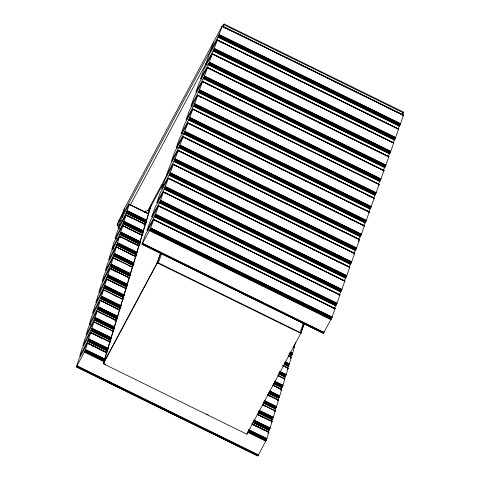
<?xml version="1.0" encoding="UTF-8"?>
<svg xmlns="http://www.w3.org/2000/svg" width="480" height="480" viewBox="0 0 480 480"><rect width="100%" height="100%" fill="white"/><g stroke="black" fill="none" stroke-linecap="round" stroke-linejoin="round"><path stroke-width="0.72" d="M142.02 244.182L145.5 234.54L153.708 219.48L335.082 308.544L331.614 318.216L323.4 333.276L142.032 244.218L150.246 229.158L153.708 219.48M151.812 216.522L155.292 206.88L163.506 191.82L160.044 201.498L151.83 216.558L153.174 217.212M158.58 205.806L150.378 220.728L146.91 230.406L155.124 215.346L158.58 205.806L339.954 294.87L336.924 303.426L334.386 308.388M168.372 178.182L160.164 193.104L156.696 202.776L164.91 187.716L168.372 178.182L349.74 267.246L346.71 275.802L344.178 280.758M173.268 164.268L169.788 173.904L161.574 188.964L165.042 179.292L173.256 164.232L354.636 253.326L351.588 261.99L349.056 266.946M187.914 122.934L179.706 137.85L176.244 147.528L184.452 132.468L187.914 122.934L369.282 211.992L366.252 220.554L363.72 225.51M192.828 109.086L184.62 124.002L181.158 133.68L189.372 118.62L192.828 109.086L374.202 198.144L371.172 206.706L368.634 211.662M197.7 95.31L189.492 110.226L186.03 119.904L194.244 104.844L197.7 95.31L379.068 184.368L376.038 192.924L373.506 197.886M202.596 81.39L199.122 91.032L190.908 106.092L194.37 96.414L202.584 81.354L383.97 170.454L380.916 179.112L378.384 184.074M217.242 40.056L209.034 54.978L205.572 64.65L213.786 49.59L217.242 40.056L398.61 129.12L395.58 137.676L393.048 142.632M213.69 41.964L210.486 50.802L218.7 35.742L222.18 26.106L403.536 115.128L400.5 123.828L397.968 128.784M339.954 294.87L158.532 205.71M338.958 295.176L341.73 289.854L344.874 280.884L344.466 281.484M349.74 267.246L349.182 267.978M353.97 253.098L356.508 248.142L359.556 239.478L178.17 150.384L169.956 165.444L166.494 175.116L174.708 160.056L178.17 150.384M358.842 239.322L361.374 234.366L364.422 225.702L183.042 136.602L174.828 151.662L171.366 161.34L179.574 146.28L183.042 136.602M369.282 211.992L187.866 122.838M374.202 198.144L373.644 198.876M379.068 184.368L378.51 185.1M383.298 170.226L385.836 165.264L388.884 156.606L207.498 67.506L199.29 82.566L195.822 92.244L204.036 77.184L207.498 67.506M388.17 156.444L390.702 151.488L393.756 142.824L212.37 53.73L204.156 68.79L200.694 78.462L208.908 63.402L212.37 53.73M398.61 129.12L217.248 39.918M76.44 366.882L78.804 359.376L87.48 343.05L106.962 352.614L87.438 343.068L85.122 350.61L76.446 366.936L257.856 455.982L266.49 439.674L268.848 432.114L252.054 423.864M97.092 311.172L88.446 327.33L86.082 334.896L94.758 318.57L97.092 311.172L116.574 320.742M103.53 289.734L101.16 297.24L92.484 313.566L94.848 306.006L103.482 289.698L123.006 299.298M106.758 278.958L104.394 286.524L95.718 302.85L98.082 295.284L106.716 278.976L126.234 288.528M109.962 268.332L107.598 275.844L98.922 292.164L101.286 284.604L109.914 268.296L129.438 277.842L109.956 268.278M116.4 246.972L114.03 254.478L105.354 270.804L107.718 263.238L116.352 246.93L135.876 256.536L116.352 246.93M119.598 236.286L117.234 243.798L108.558 260.124L110.922 252.558L119.556 236.25L139.08 245.856M142.284 235.212L122.754 225.606L114.12 241.914L111.756 249.426L120.438 233.154L122.796 225.588L142.278 235.158M125.988 214.89L117.354 231.198L115.032 238.74L123.666 222.432L126.03 214.872L145.518 224.49M129.24 204.246L120.558 220.512L118.194 228.078L126.87 211.752L129.234 204.186L148.716 213.81M267.942 432.408L270.066 428.1L272.052 421.428L257.274 414.174M271.488 421.11L273.27 417.456L275.256 410.784L274.722 411.588M274.722 410.394L276.504 406.74L278.49 400.068L267.738 394.788M277.578 400.368L279.702 396.06L281.688 389.382L272.958 385.098L281.694 389.442M280.782 389.724L282.906 385.416L284.892 378.744L284.358 379.542M284.01 379.002L286.14 374.694L288.132 368.076L283.422 365.712M287.562 367.662L289.344 364.014L291.33 357.342L291.09 357.63M293.994 347.496L294.528 346.698L292.542 353.37L290.418 357.678M110.166 341.988L90.642 332.382L82.008 348.69L79.644 356.256L88.32 339.93L90.684 332.364L110.166 341.934M91.956 328.224L93.846 321.744L85.212 338.046L82.848 345.612L91.956 328.224L111.438 337.788M98.394 306.822L100.32 300.324L91.644 316.644L89.286 324.21L98.394 306.822L117.876 316.386M111.234 264.132L113.16 257.634L104.484 273.96L102.126 281.526L111.234 264.132L130.716 273.702M304.26 323.766L301.014 332.928L246.888 434.232L103.302 363.726L150.618 206.442M151.074 205.578L103.452 363.27L105.468 364.26M119.088 226.53L117.096 225.546L118.758 220.932L124.23 210.564M117.096 225.546L119.07 220.536L123.66 211.896M122.286 217.188L121.548 216.774L123.96 209.472L213.468 42.234M222.816 26.628L224.082 24L403.56 112.134L402.294 114.762M103.302 363.726L157.278 262.872L160.674 253.26M246.888 434.232L247.494 432.918M160.488 253.35L156.996 263.214L157.434 262.416L301.014 332.928L300.864 333.384L157.278 262.872M295.836 342.48L293.652 346.956M158.376 262.884L161.586 253.812M300.072 332.46L303.282 323.394M303.822 324.564L300.582 333.726L301.014 332.928M323.94 331.614L323.4 333.276M213.444 42.318L222.168 26.07M222.696 26.592L224.082 24M121.548 216.774L210.558 50.472A2.004 1.02 28.5 0 0 210.84 51.42M130.194 205.182L206.76 62.13M166.854 175.02L147.804 210.624L143.586 211.74M149.688 208.77L162.69 184.482M103.452 363.27L157.434 262.416M402.174 114.726L403.56 112.134M290.634 358.44L290.952 357.864M287.43 369.12L287.592 368.82M280.998 390.486L281.316 389.904M268.158 433.212L268.476 432.636M358.284 241.59L358.98 240.318M402.972 116.004L403.536 115.128M383.388 171.288L383.97 170.454M354.06 254.166L354.636 253.326M339.396 295.602L339.972 294.768M271.518 422.232L272.052 421.428M398.208 129.576L398.616 128.976L217.194 39.96M393.33 143.388L393.756 142.824M368.88 212.454L369.3 211.89M287.748 368.544L288.126 368.022M278.112 400.59L278.49 400.068M388.602 156.924L388.884 156.606M364.14 226.026L364.422 225.702M359.274 239.802L359.556 239.478M334.812 308.898L335.082 308.544L153.654 219.522M123.96 209.472L124.38 209.004M149.544 209.982L147.804 210.624L149.82 211.614M223.854 24.684L403.332 112.818M222.108 26.112L403.548 115.164M222.162 26.208L403.53 115.272M222.018 26.232L403.476 115.428M223.914 27.414L225.258 28.074M254.142 42.258L255.486 42.918M277.65 53.802L281.01 55.452M301.164 65.346L302.508 66.006M307.878 68.646L309.222 69.306M333.408 81.18L334.752 81.84M387.144 107.568L388.488 108.228M219.21 34.554L400.578 123.618M219.132 34.764L400.5 123.828M219.018 35.04L400.386 124.104M218.874 35.376L400.242 124.434M218.7 35.742L400.068 124.806M218.514 36.132L399.888 125.196M218.328 36.51L399.696 125.574M218.148 36.864L399.516 125.928M217.98 37.17L399.354 126.234M217.104 40.08L398.562 129.276M221.01 42.252L222.354 42.912M244.518 53.796L247.878 55.446M300.276 81.174L301.62 81.834M354.012 107.562L356.7 108.882M377.526 119.112L378.87 119.772M214.296 48.402L395.664 137.466M214.212 48.612L395.58 137.676M214.098 48.888L395.466 137.952M213.954 49.224L395.322 138.282M213.786 49.59L395.154 138.654M213.6 49.98L394.968 139.044M213.408 50.358L394.776 139.422M213.228 50.712L394.596 139.776M213.066 51.018L394.434 140.082M212.316 53.772L393.732 142.932M212.226 53.892L241.782 68.406M243.126 69.066L265.29 79.956M266.634 80.616L295.518 94.8M296.862 95.454L319.032 106.344M320.376 107.004L349.26 121.188M350.604 121.848L372.768 132.732M376.128 134.382L393.594 142.956M212.31 54.03L393.684 143.088M234.942 65.298L237.63 66.618M258.45 76.848L261.81 78.492M281.964 88.392L283.308 89.052M288.678 91.692L290.022 92.346M314.208 104.226L315.552 104.886M367.944 130.614L369.288 131.274M209.418 62.214L390.786 151.278M209.334 62.424L390.702 151.488M209.22 62.7L390.594 151.764M209.076 63.036L390.444 152.094M208.908 63.402L390.276 152.466M208.722 63.792L390.09 152.856M208.53 64.176L389.898 153.234M208.35 64.524L389.718 153.588M208.188 64.83L389.556 153.894M205.98 64.05L207.324 64.71M207.444 67.548L388.866 156.708M207.354 67.674L223.476 75.588M226.836 77.238L246.984 87.132M250.344 88.782L279.228 102.966M280.572 103.626L300.726 113.52M304.086 115.17L332.97 129.354M334.314 130.014L354.462 139.914M357.822 141.558L388.722 156.732M207.444 67.806L388.812 156.87M207.234 67.86L208.578 68.52M218.652 73.47L219.996 74.13M242.16 85.014L243.504 85.674M272.394 99.858L273.732 100.518M295.902 111.402L299.262 113.052M319.41 122.952L320.754 123.606M326.13 126.246L327.474 126.906M349.644 137.79L352.998 139.44M204.546 75.99L385.914 165.054M204.468 76.206L385.836 165.264M204.354 76.482L385.722 165.54M204.21 76.812L385.578 165.876M204.036 77.184L385.404 166.242M203.85 77.568L385.218 166.632M203.664 77.952L385.032 167.01M203.484 78.3L384.852 167.364M203.316 78.612L384.69 167.67M200.748 78.42L202.092 79.08M202.53 81.396L383.946 170.556M202.434 81.522L213.858 87.126M217.212 88.776L246.102 102.96M247.44 103.62L267.594 113.514M270.954 115.164L299.838 129.348M301.182 130.008L321.336 139.908M324.69 141.552L377.088 167.286M380.448 168.93L383.808 170.58M202.524 81.654L383.898 170.718M209.034 85.008L210.378 85.668M232.542 96.552L233.886 97.212M239.262 99.852L240.606 100.512M262.77 111.396L266.13 113.046M286.284 122.946L287.628 123.606M292.998 126.24L294.342 126.9M318.528 138.774L319.866 139.434M372.264 165.168L374.952 166.482M199.632 89.838L381 178.902M199.548 90.054L380.916 179.112M199.434 90.33L380.802 179.388M199.29 90.66L380.658 179.724M199.122 91.032L380.49 180.09M198.936 91.416L380.304 180.48M198.744 91.8L380.112 180.858M198.564 92.148L379.932 181.212M198.402 92.46L379.77 181.518M197.652 95.208L379.092 184.266M197.556 95.334L379.02 184.53M199.452 96.51L200.796 97.17M222.966 108.06L224.304 108.72M253.194 122.904L254.532 123.564M276.702 134.448L278.046 135.108M300.21 145.992L301.554 146.652M306.93 149.292L308.274 149.952M330.444 160.836L333.798 162.486M194.754 103.65L376.122 192.714M194.67 103.866L376.038 192.924M194.556 104.142L375.924 193.2M194.412 104.472L375.78 193.536M194.244 104.844L375.612 193.902M194.058 105.228L375.426 194.292M193.866 105.612L375.234 194.676M193.686 105.96L375.054 195.024M193.524 106.272L374.892 195.33M191.172 105.732L192.516 106.392M192.78 108.99L374.22 198.042M193.362 109.44L211.5 118.344M212.844 119.004L241.728 133.188M245.082 134.838L265.236 144.732M268.596 146.382L297.48 160.566M298.824 161.226L318.978 171.126M322.332 172.77L351.222 186.954M352.566 187.614L374.058 198.174M192.78 109.242L374.148 198.306M206.676 116.226L208.02 116.886M260.412 142.614L261.756 143.274M314.154 169.008L317.514 170.652M337.662 180.552L339.006 181.212M367.89 195.396L371.25 197.046M189.882 117.432L371.25 206.49M189.804 117.642L371.172 206.706M189.69 117.918L371.058 206.982M189.54 118.248L370.914 207.312M189.372 118.62L370.74 207.684M189.186 119.01L370.554 208.068M189 119.388L370.368 208.452M188.82 119.742L370.188 208.8M188.652 120.048L370.02 209.112M188.442 123.288L210.612 134.172M211.956 134.832L232.104 144.726M235.464 146.376L264.348 160.56M265.692 161.22L285.846 171.12M289.206 172.77L318.09 186.948M319.434 187.608L339.582 197.508M342.942 199.158L369.138 212.022M187.86 123.09L369.228 212.154M227.28 142.608L228.624 143.268M281.022 169.002L284.382 170.646M304.53 180.546L305.874 181.206M334.758 195.39L338.118 197.04M184.962 131.28L366.336 220.338M184.884 131.49L366.252 220.554M184.77 131.766L366.138 220.83M184.626 132.096L365.994 221.16M184.452 132.468L365.826 221.532M184.266 132.858L365.64 221.916M184.08 133.236L365.448 222.3M183.9 133.59L365.268 222.648M183.738 133.896L365.106 222.96M181.566 133.08L182.91 133.74M182.988 136.65L364.404 225.81M182.892 136.77L192.3 141.39M193.644 142.05L222.528 156.234M225.888 157.884L246.036 167.778M249.396 169.428L254.772 172.068M256.116 172.728L278.28 183.612M279.624 184.272L299.778 194.166M303.132 195.816L332.022 210M333.366 210.66L353.514 220.554M356.874 222.204L364.266 225.834M182.982 136.902L364.35 225.966M182.772 136.962L184.116 137.622M187.476 139.272L188.82 139.932M217.704 154.116L219.048 154.776M241.212 165.66L242.556 166.32M271.44 180.504L272.784 181.164M294.954 192.048L296.298 192.708M318.462 203.592L319.806 204.252M325.182 206.892L326.526 207.552M348.69 218.436L352.05 220.086M180.084 145.092L361.458 234.15M180.006 145.302L361.374 234.366M179.892 145.578L361.26 234.642M179.748 145.908L361.116 234.972M179.574 146.28L360.948 235.344M179.388 146.67L360.762 235.728M179.202 147.048L360.57 236.112M179.022 147.402L360.39 236.46M178.86 147.708L360.228 236.772M176.298 147.486L177.642 148.146M178.116 150.426L359.484 239.49M178.026 150.546L359.532 239.586M178.116 150.684L359.484 239.742M199.398 161.292L202.086 162.612M224.922 173.826L226.266 174.486M278.664 200.22L280.008 200.88M332.4 226.608L333.744 227.268M355.914 238.152L357.258 238.812M175.218 158.868L356.586 247.932M175.134 159.078L356.508 248.142M175.026 159.354L356.394 248.418M174.876 159.69L356.25 248.748M174.708 160.056L356.076 249.12M174.522 160.446L355.89 249.51M174.33 160.824L355.704 249.888M174.15 161.178L355.524 250.242M173.988 161.484L355.356 250.548M173.196 164.274L354.57 253.338M173.106 164.394L354.618 253.434M173.196 164.532L354.564 253.59M191.796 173.826L193.14 174.48M245.532 200.214L246.876 200.874M299.274 226.602L302.628 228.252M322.782 238.146L324.126 238.806M353.01 252.99L354.354 253.65M170.298 172.716L351.666 261.78M170.22 172.926L351.588 261.99M170.106 173.202L351.474 262.266M169.962 173.538L351.33 262.596M169.788 173.904L351.156 262.968M169.602 174.294L350.976 263.358M169.416 174.672L350.784 263.736M169.236 175.026L350.604 264.09M169.068 175.332L350.442 264.396M168.318 178.086L349.758 267.138M168.9 178.536L187.038 187.446M188.382 188.106L210.546 198.99M211.89 199.65L240.774 213.834M242.118 214.494L264.288 225.378M267.648 227.028L273.018 229.668M274.362 230.328L296.532 241.212M297.876 241.872L318.024 251.766M321.384 253.416L349.596 267.27M168.318 178.344L349.686 267.402M180.198 184.338L182.886 185.658M205.722 196.872L207.066 197.532M259.464 223.26L260.808 223.92M313.2 249.648L314.544 250.308M336.714 261.192L338.058 261.852M165.42 186.528L346.788 275.592M165.342 186.738L346.71 275.802M165.228 187.014L346.596 276.078M165.084 187.35L346.452 276.408M164.91 187.716L346.278 276.78M164.724 188.106L346.098 277.17M164.538 188.49L345.906 277.548M164.358 188.838L345.726 277.902M164.19 189.144L345.564 278.208M163.452 191.862L344.892 280.92M163.5 191.958L344.868 281.022M163.362 191.988L170.748 195.612M172.092 196.272L194.262 207.162M195.606 207.822L224.49 222.006M225.834 222.66L247.998 233.55M249.342 234.21L278.226 248.394M279.57 249.054L301.74 259.938M303.084 260.598L327.264 272.472M328.608 273.132L333.984 275.772M335.322 276.432L344.73 281.046M163.452 192.12L344.82 281.184M163.908 192.504L166.596 193.824M187.422 204.054L188.766 204.714M217.65 218.898L220.338 220.212M241.158 230.442L244.518 232.092M296.916 257.82L298.26 258.48M160.554 200.304L341.922 289.368M160.47 200.52L341.844 289.578M160.356 200.796L341.73 289.854M160.212 201.126L341.58 290.19M160.044 201.498L341.412 290.556M159.858 201.882L341.226 290.946M159.666 202.266L341.04 291.324M159.486 202.614L340.854 291.678M159.324 202.926L340.692 291.984M157.11 202.182L158.454 202.836M158.442 205.836L191.358 222M192.702 222.66L214.866 233.544M216.21 234.204L245.094 248.388M246.438 249.048L268.608 259.932M271.968 261.582L294.132 272.466M295.476 273.126L300.852 275.766M302.196 276.426L322.344 286.32M325.704 287.97L339.81 294.894M158.532 205.968L339.9 295.032M177.798 215.592L179.142 216.252M184.518 218.892L187.206 220.206M210.042 231.426L211.386 232.086M263.784 257.814L265.128 258.474M317.52 284.202L320.88 285.852M155.634 214.152L337.002 303.216M155.556 214.368L336.924 303.426M155.442 214.644L336.81 303.702M155.298 214.974L336.666 304.038M155.124 215.346L336.492 304.404M154.938 215.73L336.306 304.794M154.752 216.114L336.12 305.178M154.572 216.462L335.94 305.526M129.114 204.306L148.59 213.87M129.21 204.36L148.692 213.924M154.404 216.774L335.778 305.832M128.994 204.474L131.682 205.794M143.778 211.734L145.116 212.394M153.564 219.648L335.076 308.682M153.654 219.78L335.022 308.844M168.222 227.094L169.566 227.754M198.45 241.938L201.138 243.258M221.958 253.482L225.318 255.132M277.716 280.86L279.06 281.52M331.452 307.248L332.796 307.908M127.308 210.69L146.784 220.254M127.248 210.858L146.73 220.428M127.152 211.098L146.634 220.668M127.026 211.404L146.508 220.968M126.87 211.752L146.352 221.316M126.696 212.13L146.178 221.694M126.51 212.514L145.992 222.078M126.33 212.874L146.478 222.768M126.156 213.204L146.31 223.098M125.91 214.986L145.392 224.55M126.006 215.04L145.488 224.604M126.468 215.49L133.182 218.784M143.262 223.734L144.606 224.394M150.756 227.964L332.124 317.028M150.678 228.18L332.046 317.238M150.564 228.456L331.932 317.514M150.42 228.786L331.788 317.85M150.246 229.158L331.614 318.216M150.06 229.542L331.428 318.606M149.874 229.926L331.242 318.99M149.694 230.274L331.062 319.338M147.474 229.53L148.818 230.19M149.526 230.586L330.9 319.644M124.104 221.37L143.586 230.934M124.044 221.544L143.526 231.108M123.954 221.784L143.43 231.348M119.502 219.666L121.476 220.638M123.822 222.084L143.304 231.648M123.666 222.432L143.148 232.002M123.492 222.81L142.974 232.38M123.306 223.194L142.788 232.758M118.788 221.214L120.114 221.862M123.126 223.554L142.608 233.124M122.958 223.884L143.106 233.778M122.772 225.762L142.254 235.326M127.938 228.516L131.292 230.166M134.652 231.816L139.356 234.126M117.762 224.304L119.094 224.952M118.194 228.078L119.58 228.72M120.87 232.092L140.352 241.656M120.81 232.26L140.292 241.83M120.72 232.5L140.202 242.07M142.596 243.342L323.964 332.406M120.594 232.806L140.07 242.37M142.446 243.618L323.814 332.682M142.302 243.858L323.67 332.922M120.438 233.154L139.914 242.718M146.118 245.892L152.838 249.192M154.182 249.852L159.558 252.492M164.928 255.132L166.272 255.792M173.664 259.422L185.082 265.026M186.426 265.686L191.802 268.326M197.172 270.966L198.516 271.626M199.86 272.286L215.31 279.87M218.67 281.52L222.03 283.17M227.4 285.81L238.818 291.414M240.162 292.074L245.538 294.714M250.914 297.354L252.258 298.014M253.602 298.674L269.052 306.258M272.406 307.908L275.766 309.558M279.126 311.208L292.56 317.802M295.92 319.452L299.28 321.102M307.338 325.062L316.068 329.352M317.412 330.012L322.788 332.646M142.182 244.05L323.55 333.114M142.038 244.074L323.46 333.234M120.258 233.532L139.74 243.096M120.078 233.916L140.226 243.81M119.892 234.276L140.046 244.17M119.724 234.6L139.206 244.17M119.556 236.25L139.074 245.796M119.472 236.346L139.05 245.97M119.358 236.52L122.046 237.84M127.422 240.48L132.792 243.12M134.136 243.78L136.824 245.094M115.368 238.236L116.712 238.896M117.666 242.73L137.148 252.3M117.612 242.904L137.088 252.474M117.516 243.144L136.998 252.708M117.39 243.444L136.872 253.014M117.234 243.798L136.716 253.362M117.06 244.176L136.536 253.74M116.874 244.554L136.356 254.124M116.688 244.92L136.842 254.814M116.52 245.244L136.674 255.144M116.274 247.032L135.852 256.65M128.922 253.47L132.276 255.12M112.458 248.376L113.796 249.036M114.468 253.416L133.944 262.98M114.408 253.59L133.89 263.154M114.312 253.83L133.794 263.394M114.186 254.13L133.668 263.694M114.03 254.478L133.512 264.042M113.856 254.856L134.01 264.75M113.67 255.24L133.152 264.804M113.49 255.6L132.966 265.17M113.322 255.93L133.47 265.824M113.118 257.652L132.648 267.258M293.184 346.038L294.534 346.752M113.04 257.748L132.618 267.372M113.598 258.252L118.968 260.892M128.376 265.506L129.72 266.166M290.586 352.206L292.602 353.196M111.174 264.306L130.656 273.876M289.854 352.05L292.542 353.37M111.084 264.546L130.56 274.11M290.436 352.62L292.452 353.61M110.952 264.846L130.434 274.416M290.31 352.92L292.326 353.91M110.796 265.2L130.278 274.764M289.482 352.938L292.17 354.258M110.622 265.578L130.104 275.142M289.974 353.646L291.99 354.636M110.436 265.956L130.59 275.856M289.794 354.03L291.81 355.02M110.256 266.322L129.738 275.886M288.936 354.066L291.624 355.386M110.088 266.646L129.57 276.216M289.44 354.72L291.456 355.71M288.6 356.04L291.33 357.342L288.642 356.076M109.836 268.392L129.414 278.016M287.946 355.86L291.306 357.51M109.722 268.566L111.738 269.556M113.082 270.216L117.786 272.526M108.03 274.776L127.512 284.346M285.372 361.86L289.398 363.84M107.97 274.95L127.452 284.514M285.312 362.034L289.344 364.014M107.88 275.19L127.362 284.754M285.216 362.274L289.248 364.254M107.754 275.49L127.23 285.06M285.09 362.574L289.122 364.554M107.598 275.844L127.074 285.408M284.934 362.922L288.966 364.902M107.418 276.222L126.9 285.786M284.088 362.97L288.792 365.28M107.238 276.6L126.714 286.17M284.574 363.684L288.606 365.664M107.052 276.966L127.206 286.86M284.394 364.044L288.42 366.024M106.884 277.29L126.366 286.854M284.226 364.374L288.252 366.354M106.716 278.976L126.24 288.582M282.756 365.436L288.132 368.076M106.632 279.072L126.21 288.696M282.726 365.556L288.102 368.19M106.518 279.246L109.206 280.566M112.566 282.216L119.28 285.516M104.826 285.462L124.308 295.026M280.152 371.556L286.2 374.52M104.772 285.63L124.248 295.2M280.092 371.724L286.14 374.694M104.676 285.87L124.158 295.44M279.33 371.634L286.044 374.934M104.55 286.176L124.032 295.74M279.876 372.264L285.918 375.234M104.394 286.524L123.876 296.088M279.72 372.618L285.762 375.588M104.22 286.902L123.696 296.466M278.868 372.666L285.588 375.966M104.034 287.286L123.516 296.85M279.354 373.374L285.402 376.344M103.854 287.646L123.33 297.21M279.174 373.74L285.222 376.71M103.68 287.97L123.834 297.87M278.334 373.734L285.048 377.034M278.136 375.462L284.898 378.798M103.404 289.794L122.982 299.418M278.052 375.558L284.868 378.912M114.036 295.242L117.396 296.892M120.75 298.542L122.094 299.202M277.938 375.732L280.626 377.052M281.97 377.712L284.658 379.026M99.042 292.05L100.386 292.71M101.598 296.178L121.074 305.748M274.902 381.282L282.966 385.242M101.538 296.352L121.02 305.916M274.848 381.456L282.906 385.416M101.442 296.592L120.924 306.156M274.752 381.696L282.816 385.656M101.316 296.892L120.798 306.456M274.626 381.996L282.684 385.956M101.16 297.24L120.642 306.81M274.47 382.344L282.528 386.304M100.986 297.624L120.468 307.188M274.296 382.722L282.354 386.682M100.8 298.002L120.954 307.896M274.11 383.106L282.168 387.066M100.62 298.368L120.102 307.932M273.924 383.472L281.988 387.426M100.452 298.692L119.928 308.256M273.756 383.796L281.82 387.756M100.32 300.324L119.802 309.888M100.278 300.342L119.808 309.942M100.2 300.438L119.778 310.056M272.838 385.212L281.664 389.556M106.8 303.906L108.144 304.566M113.52 307.206L118.896 309.846M276.75 387.36L281.454 389.67M269.688 390.936L279.762 395.886M98.334 306.996L117.816 316.56M269.628 391.11L279.702 396.06M98.244 307.236L117.72 316.8M269.538 391.35L279.612 396.294M98.118 307.536L117.594 317.1M269.406 391.65L279.486 396.6M97.962 307.884L117.438 317.454M269.25 391.998L279.33 396.948M97.782 308.262L117.264 317.832M269.076 392.376L279.15 397.326M97.596 308.646L117.078 318.21M268.89 392.76L278.97 397.71M97.416 309.006L117.57 318.906M268.71 393.12L278.784 398.07M97.248 309.336L116.73 318.9M268.542 393.45L278.616 398.4M97.122 311.058L116.598 320.568M97.074 311.022L116.604 320.628M267.696 394.806L278.49 400.122M267.618 394.902L278.466 400.236M106.284 315.912L107.628 316.572M113.004 319.206L115.692 320.526M269.52 396.066L270.864 396.726M276.234 399.366L277.578 400.026M95.19 317.502L114.672 327.072M264.468 400.632L276.558 406.566M95.13 317.676L114.612 327.246M264.408 400.8L276.504 406.74M95.04 317.916L114.522 327.48M264.318 401.04L276.408 406.98M94.914 318.216L114.396 327.786M264.192 401.34L276.282 407.28M94.758 318.57L114.24 328.134M264.036 401.694L276.126 407.628M94.578 318.948L114.06 328.512M263.856 402.072L275.952 408.006M94.398 319.326L113.874 328.896M263.676 402.45L275.766 408.39M94.212 319.692L113.694 329.256M263.49 402.816L275.58 408.756M94.044 320.016L114.198 329.916M263.322 403.14L275.412 409.08M93.846 321.744L113.37 331.344M262.494 404.52L275.262 410.838M93.762 321.84L113.34 331.458M262.47 404.688L275.232 410.958M97.68 323.988L103.056 326.628M262.926 405.138L265.614 406.458M89.406 324.096L90.75 324.756M89.328 324.192L90.672 324.852M259.224 410.358L273.33 417.288M91.902 328.398L111.378 337.962M259.164 410.532L273.27 417.456M91.806 328.638L111.288 338.202M259.068 410.772L273.174 417.696M91.68 328.938L111.162 338.502M258.942 411.072L273.048 418.002M91.524 329.286L111.006 338.856M258.786 411.42L272.892 418.35M91.35 329.664L110.826 339.234M258.612 411.798L272.718 418.728M91.164 330.048L110.646 339.612M258.426 412.182L272.532 419.112M90.984 330.408L110.46 339.978M258.246 412.548L272.352 419.472M90.81 330.738L110.964 340.632M258.072 412.872L272.184 419.802M257.232 414.192L272.058 421.482M90.564 332.484L110.142 342.102M257.25 414.342L272.028 421.602M90.45 332.652L95.82 335.292M97.164 335.952L101.868 338.262M257.712 414.792L259.056 415.452M260.4 416.106L263.082 417.426M88.758 338.868L108.234 348.432M254.004 420.012L270.126 427.926M88.698 339.042L108.18 348.606M253.944 420.186L270.066 428.1M88.602 339.276L108.084 348.846M253.854 420.426L269.976 428.34M88.476 339.582L107.958 349.146M253.728 420.726L269.85 428.64M88.32 339.93L107.802 349.494M253.572 421.074L269.694 428.994M88.146 340.308L107.628 349.872M253.392 421.452L269.514 429.372M87.96 340.692L107.442 350.256M253.206 421.836L269.328 429.75M87.78 341.052L107.262 350.622M253.026 422.196L269.148 430.116M87.612 341.382L107.088 350.946M252.858 422.526L268.98 430.44M252.018 423.882L268.854 432.168M87.36 343.164L106.938 352.788M251.934 423.978L268.824 432.282M87.246 343.338L88.59 343.998M91.95 345.648L93.288 346.308M98.664 348.942L105.384 352.242M253.164 424.812L258.54 427.452M259.884 428.112L264.582 430.422M85.554 349.548L105.036 359.118M248.784 429.702L266.922 438.612M85.494 349.722L104.976 359.286M248.73 429.876L266.862 438.786M85.404 349.962L104.88 359.526M248.634 430.116L266.772 439.026M85.278 350.262L104.754 359.826M248.508 430.416L266.646 439.326M85.122 350.61L104.598 360.18M248.352 430.77L266.49 439.674M84.942 350.988L104.424 360.558M248.178 431.148L266.31 440.052M84.756 351.372L104.238 360.936M247.992 431.526L266.13 440.436M84.576 351.738L104.73 361.632M247.806 431.892L265.944 440.796M84.408 352.062L104.562 361.956M247.638 432.216L265.776 441.126M206.778 414.012L208.122 414.666M77.136 365.838L258.51 454.902M76.98 366.138L258.348 455.202M76.818 366.414L258.192 455.478M76.68 366.648L258.048 455.712M76.566 366.822L257.934 455.886"/></g></svg>
